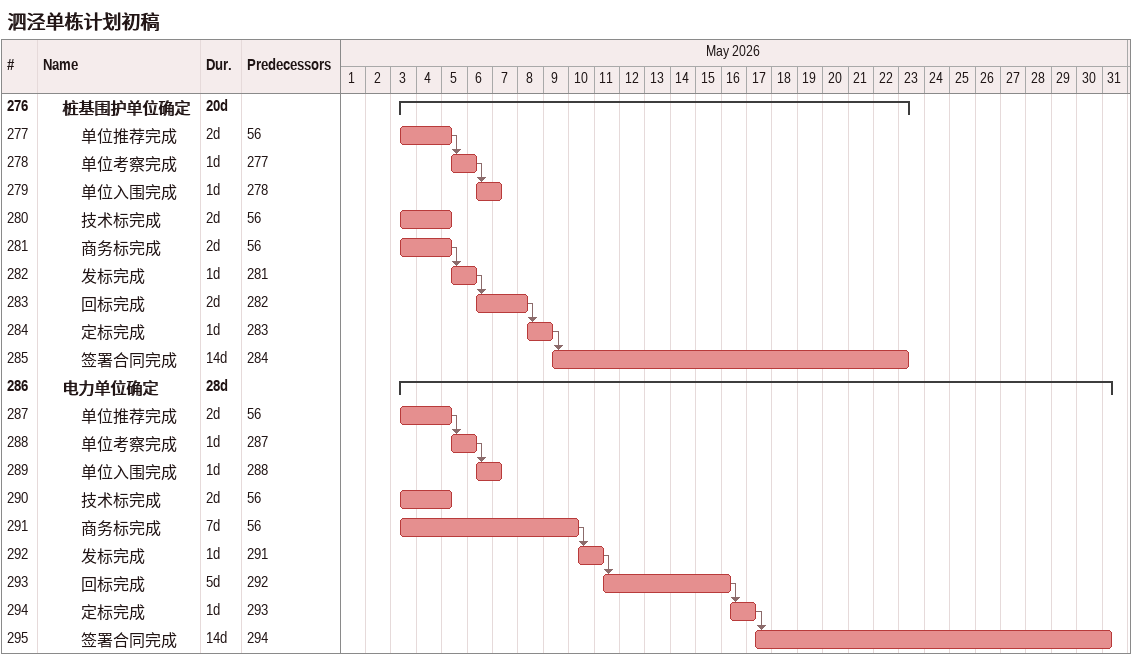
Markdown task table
泗泾单栋计划初稿

| ID | Level | Task | Duration | Start | Finish | Predecessors |
|---|---|---|---|---|---|---|
| 276 | 2 | **桩基围护单位确定** | 20d | 2026-05-03 | 2026-05-23 |  |
| 277 | 3 | 单位推荐完成 | 2d | 2026-05-03 | 2026-05-05 | 56 |
| 278 | 3 | 单位考察完成 | 1d | 2026-05-05 | 2026-05-06 | 277 |
| 279 | 3 | 单位入围完成 | 1d | 2026-05-06 | 2026-05-07 | 278 |
| 280 | 3 | 技术标完成 | 2d | 2026-05-03 | 2026-05-05 | 56 |
| 281 | 3 | 商务标完成 | 2d | 2026-05-03 | 2026-05-05 | 56 |
| 282 | 3 | 发标完成 | 1d | 2026-05-05 | 2026-05-06 | 281 |
| 283 | 3 | 回标完成 | 2d | 2026-05-06 | 2026-05-08 | 282 |
| 284 | 3 | 定标完成 | 1d | 2026-05-08 | 2026-05-09 | 283 |
| 285 | 3 | 签署合同完成 | 14d | 2026-05-09 | 2026-05-23 | 284 |
| 286 | 2 | **电力单位确定** | 28d | 2026-05-03 | 2026-05-31 |  |
| 287 | 3 | 单位推荐完成 | 2d | 2026-05-03 | 2026-05-05 | 56 |
| 288 | 3 | 单位考察完成 | 1d | 2026-05-05 | 2026-05-06 | 287 |
| 289 | 3 | 单位入围完成 | 1d | 2026-05-06 | 2026-05-07 | 288 |
| 290 | 3 | 技术标完成 | 2d | 2026-05-03 | 2026-05-05 | 56 |
| 291 | 3 | 商务标完成 | 7d | 2026-05-03 | 2026-05-10 | 56 |
| 292 | 3 | 发标完成 | 1d | 2026-05-10 | 2026-05-11 | 291 |
| 293 | 3 | 回标完成 | 5d | 2026-05-11 | 2026-05-16 | 292 |
| 294 | 3 | 定标完成 | 1d | 2026-05-16 | 2026-05-17 | 293 |
| 295 | 3 | 签署合同完成 | 14d | 2026-05-17 | 2026-05-31 | 294 |
